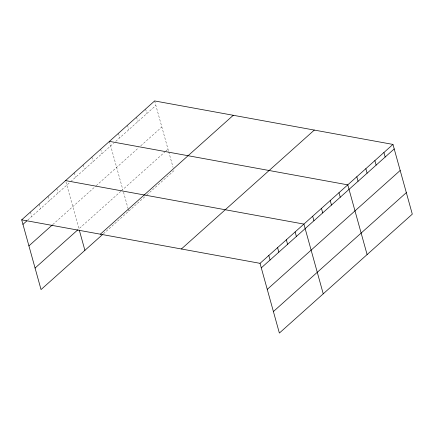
<?xml version="1.0" encoding="UTF-8"?>
<svg xmlns="http://www.w3.org/2000/svg" width="434" height="434" viewBox="0 0 434 434"><rect width="100%" height="100%" fill="white"/><g stroke="black" fill="none" stroke-linecap="round" stroke-linejoin="round"><path stroke-width="0.33" stroke-dasharray="2.17 1.63" d="M27.825 220.005L70.232 182.074M70.72 181.64L113.697 143.193M115.71 141.397L155.882 105.457M52.802 224.524L95.697 186.153M96.185 185.719L138.75 147.641M140.757 145.846L161.849 126.978M120.853 191.323L78.934 228.816L65.567 180.609M121.341 190.884L165.484 151.395M165.989 150.945L167.996 149.15M103.428 233.769L146.345 195.376M146.849 194.926L173.963 170.665M154.629 100.938L168.538 151.103M168.723 151.754L173.063 167.405M145.591 109.026L146.844 113.545M136.547 117.109L137.806 121.628M127.509 125.198L128.762 129.717M118.471 133.281L119.724 137.8M109.433 141.37L122.8 189.577M123.527 192.186L128.046 208.488M128.225 209.139L128.768 211.098M100.661 149.215L101.914 153.734M91.889 157.065L93.142 161.584M83.111 164.909L84.364 169.434M74.339 172.759L75.592 177.278M56.794 188.454L58.047 192.973M48.022 196.304L49.275 200.823M39.244 204.154L40.498 208.673M30.472 211.998L31.725 216.517"/><path stroke-width="0.65" d="M102.451 234.642L41.04 289.576L21.7 219.848L154.629 100.938L392.96 144.424L412.3 214.152L279.371 333.062L260.037 263.335L392.96 144.424M22.953 224.367L26.854 220.879M28.921 245.888L52.319 224.958M35.067 268.06L77.963 229.689M100.352 234.197L233.28 115.287M181.385 248.986L314.314 130.075M261.29 267.854L394.218 148.943M267.257 289.369L400.186 170.464M273.404 311.541L406.332 192.631M109.433 141.37L347.77 184.851L367.104 254.579M65.567 180.609L303.903 224.09L323.238 293.823M21.7 219.848L260.037 263.335M383.922 152.508L385.175 157.027M374.884 160.596L376.137 165.115M365.846 168.68L367.099 173.199M356.808 176.768L358.061 181.287M338.992 192.701L340.245 197.22M330.22 200.551L331.473 205.07M321.448 208.396L322.701 212.915M312.675 216.246L313.928 220.765M295.125 231.94L296.379 236.459M286.353 239.79L287.606 244.309M277.581 247.635L278.834 252.159M268.809 255.485L270.062 260.004M79.297 230.123L84.901 250.337"/></g></svg>
